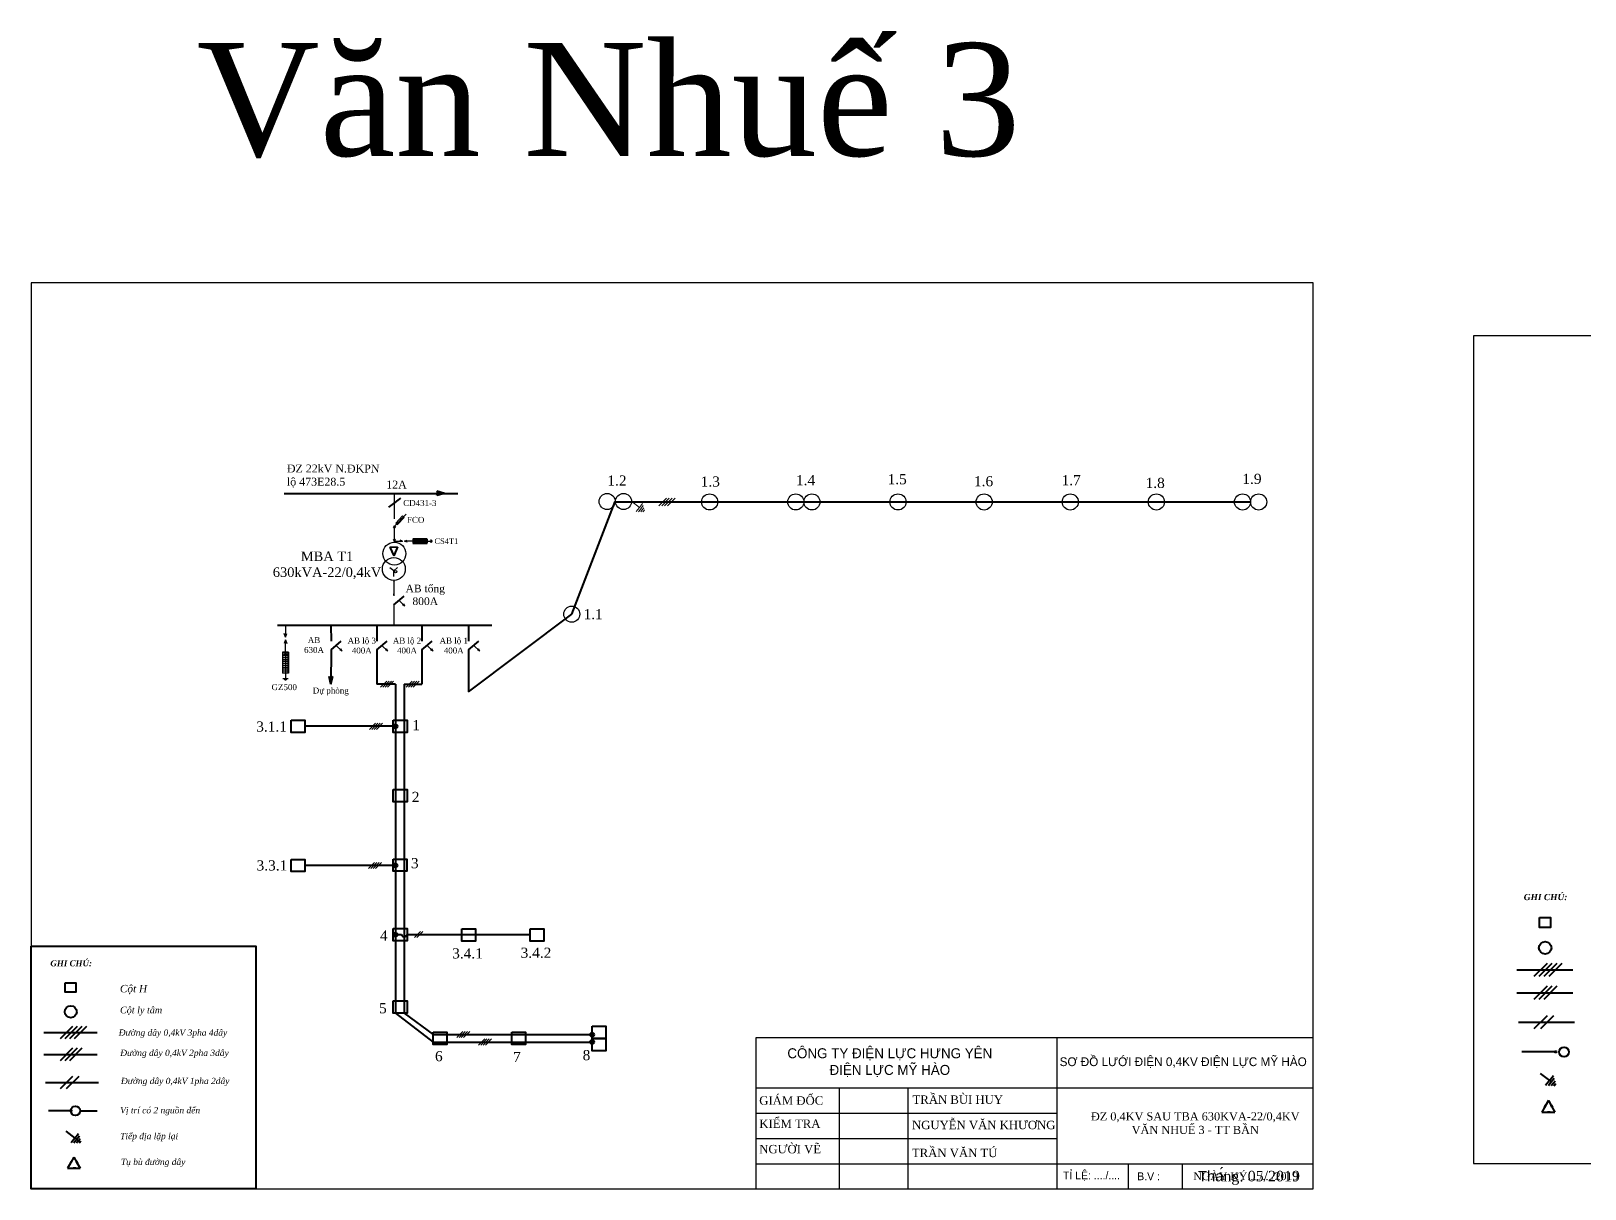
# Model space of a CAD drawing. Extents: x -2498 to 13808, y -1476 to 9052.
# Drawn here: x 5483.7 to 5896.6, y 3640.5 to 3948.4 of the extents above; entities that cross this region are included whole.
import ezdxf

# ---------------------------------------------------------------- set-up
doc = ezdxf.new("R2010")
doc.units = 0
doc.header["$LTSCALE"] = 0.08
doc.header["$MEASUREMENT"] = 0
doc.layers.get('0').update_dxf_attribs({"linetype": 'CONTINUOUS', "lineweight": 40})
doc.layers.add('Duong manh', color=8, linetype='CONTINUOUS')
doc.layers.add('khung', color=3, linetype='CONTINUOUS', lineweight=18)
doc.layers.add('NET DAM', color=6, linetype='CONTINUOUS', lineweight=25)
doc.styles.add('anh chinh', font='VNARIAL.TTF', dxfattribs={"height": 2.5})
doc.styles.add('anh thong', font='times.ttf', dxfattribs={"height": 0.5})
doc.styles.get("Standard").update_dxf_attribs({"font": 'VHTEKN.TTF', "height": 2.5})

# ---------------------------------------------------------------- blocks, each defined once
blk = doc.blocks.new('khung')
at = {"layer": 'khung', "color": 5, "lineweight": -3, "ltscale": 4}
for p, q in [((630143, 2296298.9), (632881, 2296298.9)), ((630143, 2295554.2), (630143, 2296298.9)), ((631620.1, 2296298.9), (631620.1, 2295554.2)), ((630143, 2296050.6), (631457.3, 2296050.6)), ((630143, 2296050.6), (632881, 2296050.6)), ((630552, 2296050.6), (630552, 2295554.2)), ((630888.9, 2296050.6), (630888.9, 2295554.2)), ((630143, 2295926.5), (631620.1, 2295926.5)), ((630143, 2295802.4), (631620.1, 2295802.4)), ((630143, 2295678.3), (631512, 2295678.3)), ((630143, 2295678.3), (632881, 2295678.3)), ((631972.7, 2295554.2), (631972.7, 2295678.3)), ((632238.4, 2295554.2), (632238.4, 2295678.3))]:
    blk.add_line(p, q, dxfattribs=at)
blk.add_lwpolyline([(632881, 2300009), (626580.6, 2300009), (626580.6, 2295554.2), (632881, 2295554.2), (632881, 2300009)], dxfattribs=at)
at = {"layer": 'Duong manh', "color": 0, "lineweight": -3, "ltscale": 4}
for s, insert, char_height, width, attachment_point in [('{\\f.VnAvantH|b0|i0|c0|p34;C¤NG TY §IÖN LùC H¦NG Y£N\\P®iÖn lùc mü hµo}', (630800.1, 2296174.8), 49.141, 1314.329, 5), ('{\\f.VnAvantH|b0|i0|c0|p34;s¬ ®å l\xadíi ®iÖn 0,4kv ®iÖn lùc mü hµo}', (632241.6, 2296174.8), 43.049, 1423.665, 5), ('{\\fTimes New Roman|b0|i0|c0|p18; GIÁM ĐỐC}', (630143, 2295988.6), 41.37, 409.064, 4), ('{\\fTimes New Roman|b0|i0|c0|p18; TRẦN BÙI HUY}', (630896.3, 2295992.9), 41.37, 536.856, 4), ('{\\f.VnAvantH|b0|i0|c0|p34; \\fTimes New Roman|b0|i0|c0|p18; KIỂM TRA}', (630128, 2295874.7), 41.37, 409.064, 4), ('{\\fTimes New Roman|b0|i0|c0|p18; NGUYỄN VĂN KHƯƠNG}', (630893.6, 2295868.1), 41.37, 717.247, 4), ('{\\fTimes New Roman|b0|i0|c0|p18; NGƯỜI VẼ}', (630143, 2295749.5), 41.37, 409.064, 4), ('{\\f.VnAvantH|b0|i0|c0|p34; \\fTimes New Roman|b0|i0|c0|p18;TRẦN VĂN TÚ}', (630893.4, 2295730.7), 41.37, 536.856, 4), ('{\\f.VnAvantH|b0|i0|c0|p34; tØ lÖ: ..../....}', (631636.6, 2295616.3), 38.475, 301.491, 4), ('{\\f.VnAvantH|b0|i0|c0|p34;b.v :}', (632071.5, 2295616.3), 38.475, 424.338, 5), ('{\\fTimes New Roman|b0|i0|c0|p18;NGÀY KÝ..../.../2019}', (632549.2, 2295616.3), 38.475, 820.671, 5)]:
    blk.add_mtext(s, dxfattribs=dict(at, insert=insert, char_height=char_height, width=width, attachment_point=attachment_point))

msp = doc.modelspace()

# ---------------------------------------------------------------- hatches: boundary and pattern name
at = {"linetype": 'Continuous', "lineweight": 40, "ltscale": 8}
for points in [[(5581.04, 3763.51, 1), (5579.97, 3763.51, 1)], [(5581.04, 3726.5, 1), (5579.97, 3726.5, 1)], [(5581.04, 3708.12, 1), (5579.97, 3708.12, 1)], [(5633.31, 3681.52, 1), (5632.24, 3681.52, 1)], [(5633.31, 3679.56, 1), (5632.24, 3679.56, 1)]]:
    msp.add_hatch(color=0, dxfattribs=at).paths.add_polyline_path(points)
at = {"linetype": 'Continuous', "ltscale": 8}
for points in [[(5889.06, 3676.95, 1), (5888.63, 3676.95, 1)], [(5494.46, 3661.29, 1), (5494.05, 3661.29, 1)], [(5496.94, 3661.29, 1), (5496.53, 3661.29, 1)]]:
    msp.add_hatch(color=256, dxfattribs=at).paths.add_polyline_path(points)

# ---------------------------------------------------------------- linework, layer by layer
at = {"color": 0, "linetype": 'Continuous', "lineweight": 40, "ltscale": 8}
for p, q in [((5550.94, 3825.44), (5597.13, 3825.44)), ((5579.73, 3822.52), (5581.94, 3824.17)), ((5593.55, 3825.44), (5591.49, 3826)), ((5591.49, 3826), (5591.82, 3825.44)), ((5593.55, 3825.44), (5591.49, 3824.88)), ((5591.49, 3824.88), (5591.82, 3825.44)), ((5578.79, 3821.81), (5579.73, 3822.52)), ((5627.38, 3793.32), (5638.92, 3823.27)), ((5639, 3823.16), (5807.77, 3823.15)), ((5579.99, 3816.6), (5580.5, 3816.6)), ((5579.99, 3816.6), (5580.25, 3816.29)), ((5580.5, 3816.6), (5580.25, 3816.29)), ((5579.99, 3812.99), (5580.25, 3813.3)), ((5579.99, 3812.99), (5580.5, 3812.99)), ((5580.5, 3812.99), (5580.25, 3813.3)), ((5588.93, 3813.27), (5585.11, 3813.27)), ((5585.11, 3812.23), (5588.93, 3812.23)), ((5579.05, 3811.14), (5581.1, 3811.2)), ((5579.05, 3811.14), (5580.1, 3808.86)), ((5581.1, 3811.2), (5580.1, 3808.86)), ((5599.97, 3772.63), (5627.38, 3793.32)), ((5549.22, 3790.41), (5606.11, 3790.41)), ((5563.39, 3790.41), (5563.4, 3786.16)), ((5575.54, 3790.41), (5575.54, 3786.16)), ((5587.56, 3790.41), (5587.56, 3786.16)), ((5599.98, 3790.41), (5599.98, 3786.16)), ((5552.07, 3777.65), (5552.07, 3783.26)), ((5563.4, 3783.87), (5563.39, 3774.73)), ((5575.54, 3783.87), (5575.54, 3774.73)), ((5587.56, 3783.87), (5587.56, 3774.72)), ((5599.98, 3783.87), (5599.97, 3772.63)), ((5563.39, 3774.73), (5562.9, 3776.75)), ((5562.9, 3776.75), (5563.39, 3776.09)), ((5563.39, 3774.73), (5563.89, 3776.75)), ((5563.89, 3776.75), (5563.39, 3776.09)), ((5580.5, 3774.73), (5575.54, 3774.73)), ((5580.5, 3774.73), (5580.5, 3687.21)), ((5582.83, 3774.73), (5582.83, 3687.21)), ((5582.83, 3774.73), (5587.56, 3774.72)), ((5580.5, 3763.51), (5556.48, 3763.51)), ((5580.5, 3726.5), (5556.48, 3726.5)), ((5580.5, 3708.12), (5582.12, 3708.12)), ((5583.61, 3708.12), (5616.29, 3708.12)), ((5580.5, 3687.21), (5590.54, 3679.56)), ((5582.83, 3687.21), (5590.54, 3681.52)), ((5590.54, 3681.52), (5632.78, 3681.52)), ((5590.54, 3679.56), (5632.78, 3679.56)), ((5496.73, 3661.27), (5501.23, 3661.27))]:
    msp.add_line(p, q, dxfattribs=at)
at = {"color": 0, "lineweight": 30}
for p, q in [((5580.25, 3818.69), (5580.25, 3825.44)), ((5580.25, 3816.7), (5583.35, 3819.9)), ((5580.25, 3812.44), (5580.25, 3816.7)), ((5580.07, 3804.81), (5579.07, 3805.63)), ((5580.07, 3804.81), (5581.11, 3805.69)), ((5581.11, 3805.69), (5580.07, 3804.81)), ((5580.11, 3803.35), (5580.07, 3804.81)), ((5580.24, 3802.17), (5579.97, 3802.17)), ((5579.97, 3802.17), (5580.1, 3802)), ((5580.1, 3802.3), (5580.1, 3798.17)), ((5580.1, 3802), (5580.24, 3802.17)), ((5580.1, 3798.68), (5579.96, 3798.52)), ((5579.96, 3798.52), (5580.23, 3798.52)), ((5580.23, 3798.52), (5580.1, 3798.68)), ((5580.1, 3795.83), (5580.1, 3790.41))]:
    msp.add_line(p, q, dxfattribs=at)
at = {"linetype": 'Continuous', "lineweight": 9, "ltscale": 8}
for p, q in [((5652.54, 3824.18), (5650.51, 3822.14)), ((5653.3, 3824.18), (5651.27, 3822.14)), ((5654.07, 3824.18), (5652.03, 3822.14)), ((5654.83, 3824.18), (5652.79, 3822.14)), ((5643.32, 3823.24), (5645.35, 3821.67)), ((5645.35, 3821.67), (5644.51, 3820.58)), ((5645.74, 3821.37), (5645.1, 3820.55)), ((5645.35, 3821.67), (5646.2, 3822.76)), ((5646.12, 3821.07), (5645.71, 3820.53)), ((5645.74, 3821.37), (5646.37, 3822.19)), ((5646.12, 3821.07), (5646.55, 3821.61)), ((5646.51, 3820.77), (5646.3, 3820.5)), ((5646.51, 3820.77), (5646.72, 3821.04)), ((5578.22, 3775.54), (5576.59, 3773.91)), ((5578.83, 3775.54), (5577.2, 3773.91)), ((5579.44, 3775.54), (5577.81, 3773.91)), ((5580.05, 3775.54), (5578.42, 3773.91)), ((5584.99, 3775.54), (5583.37, 3773.91)), ((5585.6, 3775.54), (5583.98, 3773.91)), ((5586.21, 3775.54), (5584.59, 3773.91)), ((5586.82, 3775.54), (5585.2, 3773.91)), ((5575.26, 3764.32), (5573.63, 3762.69)), ((5575.87, 3764.32), (5574.24, 3762.69)), ((5576.48, 3764.32), (5574.85, 3762.69)), ((5577.09, 3764.32), (5575.46, 3762.69)), ((5575, 3727.31), (5573.37, 3725.68)), ((5575.61, 3727.31), (5573.98, 3725.68)), ((5576.22, 3727.31), (5574.59, 3725.68)), ((5576.83, 3727.31), (5575.2, 3725.68)), ((5587.19, 3708.94), (5585.56, 3707.31)), ((5587.8, 3708.94), (5586.17, 3707.31)), ((5598.44, 3682.4), (5596.81, 3680.77)), ((5599.05, 3682.4), (5597.42, 3680.77)), ((5599.66, 3682.4), (5598.03, 3680.77)), ((5600.27, 3682.4), (5598.64, 3680.77)), ((5604.24, 3680.37), (5602.61, 3678.75)), ((5604.85, 3680.37), (5603.23, 3678.75)), ((5605.46, 3680.37), (5603.84, 3678.75)), ((5606.07, 3680.37), (5604.45, 3678.75))]:
    msp.add_line(p, q, dxfattribs=at)
at = {"lineweight": 30}
for p, q in [((5580.25, 3812.75), (5582.43, 3812.75)), ((5582.43, 3812.75), (5581.76, 3812.97)), ((5582.43, 3812.75), (5581.76, 3812.52)), ((5582.92, 3812.75), (5583.6, 3812.97)), ((5585.11, 3812.75), (5582.92, 3812.75)), ((5582.92, 3812.75), (5583.6, 3812.52)), ((5585.11, 3813.27), (5585.8, 3812.23)), ((5585.8, 3813.27), (5585.11, 3812.23)), ((5585.11, 3813.27), (5585.11, 3812.23)), ((5585.11, 3812.75), (5588.93, 3812.75)), ((5585.8, 3813.27), (5585.8, 3812.23)), ((5586.15, 3813.27), (5586.15, 3812.23)), ((5586.49, 3813.27), (5586.49, 3812.23)), ((5586.84, 3813.27), (5586.84, 3812.23)), ((5587.19, 3813.27), (5587.19, 3812.23)), ((5587.54, 3813.27), (5587.54, 3812.23)), ((5587.88, 3813.27), (5587.88, 3812.23)), ((5588.23, 3813.27), (5588.23, 3812.23)), ((5588.58, 3813.27), (5588.58, 3812.23)), ((5588.93, 3813.27), (5588.93, 3812.23)), ((5588.93, 3812.75), (5589.95, 3812.75)), ((5589.97, 3813.21), (5589.97, 3812.28)), ((5590.09, 3813), (5590.09, 3812.49)), ((5590.21, 3812.85), (5590.21, 3812.64)), ((5581.47, 3796.98), (5583.05, 3795.47)), ((5583.05, 3795.47), (5582.41, 3795.77)), ((5583.05, 3795.47), (5582.72, 3796.1)), ((5551.31, 3787.2), (5550.98, 3788.19)), ((5551.31, 3786.48), (5550.98, 3785.48)), ((5551.31, 3790.41), (5551.31, 3787.2)), ((5551.31, 3787.2), (5551.64, 3788.19)), ((5551.31, 3783.26), (5551.31, 3786.48)), ((5551.31, 3786.48), (5551.64, 3785.48)), ((5550.54, 3783.26), (5550.54, 3777.65)), ((5552.07, 3783.26), (5550.54, 3782.24)), ((5552.07, 3782.24), (5550.54, 3783.26)), ((5552.07, 3783.26), (5550.54, 3783.26)), ((5551.31, 3783.26), (5551.31, 3777.65)), ((5564.77, 3785.01), (5566.35, 3783.51)), ((5566.35, 3783.51), (5565.71, 3783.81)), ((5566.35, 3783.51), (5566.02, 3784.14)), ((5576.91, 3785.01), (5578.5, 3783.51)), ((5578.5, 3783.51), (5577.85, 3783.81)), ((5578.5, 3783.51), (5578.16, 3784.14)), ((5588.93, 3785.01), (5590.51, 3783.51)), ((5590.51, 3783.51), (5589.87, 3783.81)), ((5590.51, 3783.51), (5590.18, 3784.14)), ((5601.35, 3785.01), (5602.93, 3783.51)), ((5602.93, 3783.51), (5602.29, 3783.81)), ((5602.93, 3783.51), (5602.6, 3784.14)), ((5552.07, 3782.24), (5550.54, 3782.24)), ((5552.07, 3781.73), (5550.54, 3781.73)), ((5552.07, 3781.22), (5550.54, 3781.22)), ((5552.07, 3780.71), (5550.54, 3780.71)), ((5552.07, 3780.2), (5550.54, 3780.2)), ((5552.07, 3779.69), (5550.54, 3779.69)), ((5552.07, 3779.18), (5550.54, 3779.18)), ((5552.07, 3778.67), (5550.54, 3778.67)), ((5552.07, 3778.16), (5550.54, 3778.16)), ((5552.07, 3777.65), (5550.54, 3777.65)), ((5552, 3776.11), (5550.62, 3776.11)), ((5551.68, 3775.94), (5550.94, 3775.94)), ((5551.47, 3775.76), (5551.15, 3775.76)), ((5551.31, 3777.65), (5551.31, 3776.13))]:
    msp.add_line(p, q, dxfattribs=at)
at = {"color": 0, "lineweight": 40}
for p, q in [((5580.1, 3795.83), (5582.84, 3798.12)), ((5563.4, 3783.87), (5566.14, 3786.16)), ((5575.54, 3783.87), (5578.29, 3786.16)), ((5587.56, 3783.87), (5590.3, 3786.16)), ((5599.98, 3783.87), (5602.72, 3786.16))]:
    msp.add_line(p, q, dxfattribs=at)
at = {"linetype": 'Continuous', "ltscale": 8}
for p, q in [((5886.55, 3700.48), (5883.06, 3696.99)), ((5887.85, 3700.48), (5884.37, 3696.99)), ((5889.16, 3700.48), (5885.68, 3696.99)), ((5890.47, 3700.48), (5886.98, 3696.99)), ((5878.56, 3698.77), (5893.38, 3698.77)), ((5878.56, 3692.66), (5893.38, 3692.66)), ((5886.55, 3694.38), (5883.06, 3690.89)), ((5887.85, 3694.38), (5884.37, 3690.89)), ((5889.16, 3694.38), (5885.68, 3690.89)), ((5494.71, 3683.7), (5491.39, 3680.38)), ((5495.96, 3683.7), (5492.64, 3680.38)), ((5497.2, 3683.7), (5493.88, 3680.38)), ((5498.45, 3683.7), (5495.13, 3680.38)), ((5878.99, 3684.82), (5893.81, 3684.82)), ((5886.55, 3686.53), (5883.06, 3683.04)), ((5888.29, 3686.53), (5884.8, 3683.04)), ((5487.1, 3682.07), (5501.22, 3682.07)), ((5487.1, 3676.26), (5501.22, 3676.26)), ((5494.71, 3677.89), (5491.39, 3674.57)), ((5495.96, 3677.89), (5492.64, 3674.57)), ((5497.2, 3677.89), (5493.88, 3674.57)), ((5888.85, 3676.95), (5879.82, 3676.95)), ((5884.71, 3671.22), (5887.2, 3669.3)), ((5487.52, 3668.78), (5501.63, 3668.78)), ((5494.71, 3670.41), (5491.39, 3667.09)), ((5496.37, 3670.41), (5493.05, 3667.09)), ((5887.2, 3669.3), (5886.17, 3667.96)), ((5887.68, 3668.93), (5886.9, 3667.93)), ((5887.2, 3669.3), (5888.24, 3670.63)), ((5888.15, 3668.56), (5887.64, 3667.9)), ((5887.68, 3668.93), (5888.45, 3669.93)), ((5888.15, 3668.56), (5888.67, 3669.23)), ((5888.62, 3668.2), (5888.36, 3667.86)), ((5888.62, 3668.2), (5888.88, 3668.53)), ((5885.8, 3662.67), (5886.29, 3662.41)), ((5886.89, 3664), (5886.06, 3662.54)), ((5886.89, 3664), (5887.72, 3662.54)), ((5887.98, 3662.67), (5887.48, 3662.41)), ((5494.25, 3661.29), (5488.32, 3661.29)), ((5885.94, 3662.34), (5885.12, 3660.88)), ((5885.12, 3660.88), (5886.85, 3660.88)), ((5885.68, 3662.47), (5886.18, 3662.22)), ((5886.85, 3660.88), (5886.88, 3660.88)), ((5886.88, 3661.16), (5886.88, 3660.6)), ((5887.15, 3661.16), (5887.15, 3660.6)), ((5887.15, 3660.88), (5888.66, 3660.88)), ((5888.09, 3662.47), (5887.6, 3662.22)), ((5887.83, 3662.34), (5888.66, 3660.88)), ((5492.97, 3655.84), (5495.34, 3654)), ((5495.34, 3654), (5496.32, 3655.27)), ((5495.79, 3653.65), (5496.53, 3654.61)), ((5495.34, 3654), (5494.35, 3652.73)), ((5495.79, 3653.65), (5495.05, 3652.7)), ((5496.24, 3653.3), (5495.75, 3652.67)), ((5496.24, 3653.3), (5496.73, 3653.93)), ((5496.69, 3652.96), (5496.44, 3652.64)), ((5496.69, 3652.96), (5496.94, 3653.27)), ((5494.14, 3647.38), (5493.35, 3645.99)), ((5493.89, 3647.5), (5494.37, 3647.26)), ((5494, 3647.69), (5494.47, 3647.45)), ((5495.04, 3648.96), (5494.25, 3647.56)), ((5495.03, 3646.26), (5495.03, 3645.72)), ((5495.04, 3648.96), (5495.83, 3647.56)), ((5495.29, 3646.26), (5495.29, 3645.72)), ((5496.08, 3647.69), (5495.6, 3647.45)), ((5496.19, 3647.5), (5495.71, 3647.26)), ((5495.94, 3647.38), (5496.73, 3645.99)), ((5493.35, 3645.99), (5495, 3645.99)), ((5495, 3645.99), (5495.03, 3645.99)), ((5495.29, 3645.99), (5496.73, 3645.99))]:
    msp.add_line(p, q, dxfattribs=at)
at = {"color": 0, "lineweight": 30}
msp.add_lwpolyline([(5581.06, 3817.14), (5582.87, 3819.02), (5582.44, 3819.43), (5580.64, 3817.55)], close=True, dxfattribs=at)
at = {"color": 0, "linetype": 'Continuous', "lineweight": 40, "ltscale": 8}
for points in [[(5552.83, 3765.15), (5556.48, 3765.15), (5556.48, 3761.87), (5552.83, 3761.87)], [(5579.96, 3765.15), (5583.61, 3765.15), (5583.61, 3761.87), (5579.96, 3761.87)], [(5579.96, 3746.68), (5583.61, 3746.68), (5583.61, 3743.41), (5579.96, 3743.41)], [(5552.83, 3728.13), (5556.48, 3728.13), (5556.48, 3724.86), (5552.83, 3724.86)], [(5579.91, 3728.22), (5583.56, 3728.22), (5583.56, 3724.95), (5579.91, 3724.95)], [(5579.96, 3709.76), (5583.61, 3709.76), (5583.61, 3706.49), (5579.96, 3706.49)], [(5598.13, 3709.69), (5601.77, 3709.69), (5601.77, 3706.41), (5598.13, 3706.41)], [(5616.29, 3709.69), (5619.94, 3709.69), (5619.94, 3706.41), (5616.29, 3706.41)], [(5483.7, 3705.09), (5543.42, 3705.09), (5543.42, 3640.5), (5483.7, 3640.5)], [(5579.96, 3690.48), (5583.61, 3690.48), (5583.61, 3687.21), (5579.96, 3687.21)], [(5632.78, 3683.79), (5636.42, 3683.79), (5636.42, 3680.52), (5632.78, 3680.52)], [(5590.54, 3682.15), (5594.19, 3682.15), (5594.19, 3678.88), (5590.54, 3678.88)], [(5611.46, 3682.15), (5615.1, 3682.15), (5615.1, 3678.88), (5611.46, 3678.88)], [(5632.78, 3680.52), (5636.42, 3680.52), (5636.42, 3677.24), (5632.78, 3677.24)]]:
    msp.add_lwpolyline(points, close=True, dxfattribs=at)
at = {"linetype": 'Continuous', "ltscale": 8}
for points in [[(5884.5, 3712.63), (5887.46, 3712.63), (5887.46, 3710.02), (5884.5, 3710.02)], [(5492.77, 3695.27), (5495.58, 3695.27), (5495.58, 3692.78), (5492.77, 3692.78)]]:
    msp.add_lwpolyline(points, close=True, dxfattribs=at)
at = {"color": 0, "linetype": 'Continuous', "lineweight": 30, "ltscale": 8}
for centre in [(5636.78, 3823.28), (5641.13, 3823.28), (5664.02, 3823.16), (5686.91, 3823.16), (5691.19, 3823.16), (5714.07, 3823.16), (5736.96, 3823.15), (5759.85, 3823.15), (5782.74, 3823.15), (5805.63, 3823.15), (5809.91, 3823.15), (5627.38, 3793.32)]:
    msp.add_circle(centre, 2.14, dxfattribs=at)
at = {"color": 0, "lineweight": 30}
for centre, radius in [((5580.25, 3809.41), 3.04), ((5580.1, 3805.34), 3.04), ((5580.58, 3804.63), 0.291)]:
    msp.add_circle(centre, radius, dxfattribs=at)
at = {"color": 0, "linetype": 'Continuous', "lineweight": 40, "ltscale": 8}
for centre in [(5580.5, 3763.51), (5580.5, 3726.5), (5580.5, 3708.12), (5632.78, 3681.52), (5632.78, 3679.56)]:
    msp.add_circle(centre, 0.533, dxfattribs=at)
at = {"linetype": 'Continuous', "ltscale": 8}
for centre, radius in [((5886.05, 3704.6), 1.67), ((5494.24, 3687.62), 1.59), ((5888.85, 3676.95), 0.215), ((5891.06, 3676.93), 1.3), ((5494.25, 3661.29), 0.205), ((5495.49, 3661.27), 1.24)]:
    msp.add_circle(centre, radius, dxfattribs=at)
at = {"color": 0, "linetype": 'Continuous', "lineweight": 40, "ltscale": 8}
msp.add_arc((5582.86, 3708.31), 0.764, 193.932, 346.068, dxfattribs=at)
at = {"linetype": 'Continuous', "lineweight": 9, "ltscale": 8}
for p in [(5645.74, 3821.37), (5646.12, 3821.07), (5646.51, 3820.77)]:
    msp.add_point(p, dxfattribs=at)
at = {"linetype": 'Continuous', "ltscale": 8}
for p in [(5887.68, 3668.93), (5888.15, 3668.56), (5888.62, 3668.2), (5495.79, 3653.65), (5496.24, 3653.3), (5496.69, 3652.96)]:
    msp.add_point(p, dxfattribs=at)

# ---------------------------------------------------------------- block references
at = {"layer": 'NET DAM', "color": 7}
for p, xscale, yscale, zscale in [((-28403.59, -120509.69), 0.05408288273215334, 0.05408288273215334, 0.05408288273215334), ((-25077.13, -109720.36), 0.04938574924801742, 0.04938574924801742, 0.04938574924801742)]:
    msp.add_blockref('khung', p, dxfattribs=dict(at, xscale=xscale, yscale=yscale, zscale=zscale))

# ---------------------------------------------------------------- texts
at = {"color": 0, "linetype": 'Continuous', "lineweight": 30, "ltscale": 10}
for s, insert, char_height, width, attachment_point in [('{\\fTimes New Roman|b0|i0|c0|p18;Văn Nhuế 3}', (5527.68, 3945.18), 30, 245.675, 1), ('{\\fTimes New Roman|b0|i0|c238|p18;Đ\\fTimes New Roman|b0|i0|c0|p18;Z 0,4KV SAU TBA 630KVA-22/0,4KV \\PVĂN NHUẾ 3 - TT BẦN}', (5793.06, 3657.97), 2.16, 109.7527, 5)]:
    msp.add_mtext(s, dxfattribs=dict(at, insert=insert, char_height=char_height, width=width, attachment_point=attachment_point))
at = {"color": 0, "lineweight": 30, "style": 'anh thong'}
for s, insert, char_height, width, attachment_point, rotation in [('{\\fTimes New Roman|b0|i0|c238|p18;Đ\\fTimes New Roman|b0|i0|c186|p18;Z} 22kV N.ĐKPN{\\fTimes New Roman|b0|i0|c186|p18; }\\Plộ{\\fTimes New Roman|b0|i0|c186|p18; }4{\\fTimes New Roman|b0|i0|c186|p18;73E28.5}', (5551.69, 3833.11), 2.1, 106.1845, 1, 359.9274), ('{\\fTimes New Roman|b0|i0|c186|p18;A}B tổng\\P80{\\fTimes New Roman|b0|i0|c186|p18;0A}', (5588.45, 3801.16), 2.0286, 36.2443, 2, 359.9105), ('{\\fTimes New Roman|b0|i0|c186|p18;A}B\\P630{\\fTimes New Roman|b0|i0|c186|p18;A}', (5558.89, 3787.22), 1.575, 36.2443, 2, 359.9105), ('{\\fTimes New Roman|b0|i0|c186|p18;A}B lộ 3\\P400{\\fTimes New Roman|b0|i0|c186|p18;A}', (5571.58, 3787.07), 1.575, 36.2443, 2, 359.9105), ('{\\fTimes New Roman|b0|i0|c186|p18;A}B lộ 2\\P400{\\fTimes New Roman|b0|i0|c186|p18;A}', (5583.6, 3787.07), 1.575, 36.2443, 2, 359.9105), ('{\\fTimes New Roman|b0|i0|c186|p18;A}B lộ 1\\P400{\\fTimes New Roman|b0|i0|c186|p18;A}', (5596.02, 3787.07), 1.575, 36.2443, 2, 359.9105), ('GZ500', (5550.97, 3774.7), 1.575, 36.2443, 2, 359.9105), ('Dự phòng', (5563.34, 3773.79), 1.575, 36.2443, 2, 359.9105)]:
    msp.add_mtext(s, dxfattribs=dict(at, insert=insert, char_height=char_height, width=width, attachment_point=attachment_point, rotation=rotation))
for s, insert, char_height, width, attachment_point in [('12A', (5578.07, 3828.82), 2.1, 48.94, 1), ('1.2', (5639.39, 3830.2), 2.7, 38.5996, 2), ('1.3', (5664.2, 3829.93), 2.7, 38.5996, 2), ('1.4', (5689.5, 3830.29), 2.7, 38.5996, 2), ('1.5', (5713.86, 3830.56), 2.7, 38.5996, 2), ('1.6', (5736.81, 3830.02), 2.7, 38.5996, 2), ('1.7', (5760.09, 3830.29), 2.7, 38.5996, 2), ('1.8', (5782.42, 3829.57), 2.7, 38.5996, 2), ('1.9', (5808.13, 3830.65), 2.7, 38.5996, 2), ('CD431-3', (5582.58, 3823.66), 1.575, 25.7407, 1), ('FCO', (5583.58, 3819.19), 1.575, 25.7407, 1), ('CS4T1', (5590.91, 3813.48), 1.47, 34.0902, 1), ('{\\fTimes New Roman|b0|i0|c186|p18;MBA }T1 \\P63{\\fTimes New Roman|b0|i0|c186|p18;0kVA-22/0,4kV}', (5562.35, 3809.98), 2.5357, 78.1594, 2), ('1.1', (5633.06, 3794.68), 2.7, 38.5996, 2), ('3.1.1', (5547.61, 3764.79), 2.7, 38.5996, 2), ('1', (5586, 3765.17), 2.7, 38.5996, 2), ('2', (5585.89, 3746.08), 2.7, 38.5996, 2), ('3.3.1', (5547.7, 3727.87), 2.7, 38.5996, 2), ('3', (5585.66, 3728.47), 2.7, 38.5996, 2), ('4', (5577.43, 3709.21), 2.7, 38.5996, 2), ('3.4.1', (5599.68, 3704.48), 2.7, 38.5996, 2), ('3.4.2', (5617.87, 3704.65), 2.7, 38.5996, 2), ('{\\fTimes New Roman|b0|i1|c0|p18;Cột H}', (5507.31, 3694.75), 1.9768, 34.352, 1), ('{\\fTimes New Roman|b0|i1|c0|p18;Cột ly tâm}', (5507.33, 3688.96), 1.7799, 34.352, 1), ('5', (5577.19, 3689.9), 2.7, 38.5996, 2), ('6', (5592.06, 3677.15), 2.7, 38.5996, 2), ('7', (5612.82, 3676.93), 2.7, 38.5996, 2), ('8', (5631.29, 3677.43), 2.7, 38.5996, 2)]:
    msp.add_mtext(s, dxfattribs=dict(at, insert=insert, char_height=char_height, width=width, attachment_point=attachment_point))
at = {"attachment_point": 1, "style": 'anh thong'}
for s, insert, char_height, width in [('{\\fTimes New Roman|b1|i1|c0|p18;GHI CHÚ:}', (5880.36, 3718.94), 1.6564, 23.8696), ('{\\fTimes New Roman|b1|i1|c0|p18;GHI CHÚ:}', (5488.82, 3701.28), 1.5775, 22.733), ('{\\fTimes New Roman|b0|i1|c238|p18;Đ\\fTimes New Roman|b0|i1|c0|p18;ường dây 0,4kV 3pha 4dây}', (5506.99, 3682.91), 1.6605, 42.3982), ('{\\fTimes New Roman|b0|i1|c238|p18;Đư\\fTimes New Roman|b0|i1|c0|p18;ờng dây 0,4kV 2pha 3dây}', (5507.39, 3677.52), 1.6605, 42.3982), ('{\\fTimes New Roman|b0|i1|c238|p18;Đư\\fTimes New Roman|b0|i1|c0|p18;ờng dây 0,4kV 1pha 2dây}', (5507.57, 3670.04), 1.6605, 42.3982), ('{\\fTimes New Roman|b0|i1|c0|p18;Vị trí có 2 nguồn đến}', (5507.37, 3662.26), 1.6605, 42.3982), ('{\\fTimes New Roman|b0|i1|c0|p18;Tiếp địa lặp lại}', (5507.37, 3655.39), 1.6605, 42.3982), ('{\\fTimes New Roman|b0|i1|c0|p18;Tụ bù đường dây}', (5507.57, 3648.53), 1.6605, 42.3982)]:
    msp.add_mtext(s, dxfattribs=dict(at, insert=insert, char_height=char_height, width=width))
at = {"color": 0, "linetype": 'Continuous', "lineweight": 40, "ltscale": 8, "insert": (5793.8, 3645.31), "char_height": 2.8, "width": 37.0622, "attachment_point": 1, "style": 'anh chinh'}
msp.add_mtext('Tha{\\fTimes New Roman|b0|i0|c0|p18;́ng: 05/2019}', dxfattribs=at)

doc.saveas('drawing.dxf')
